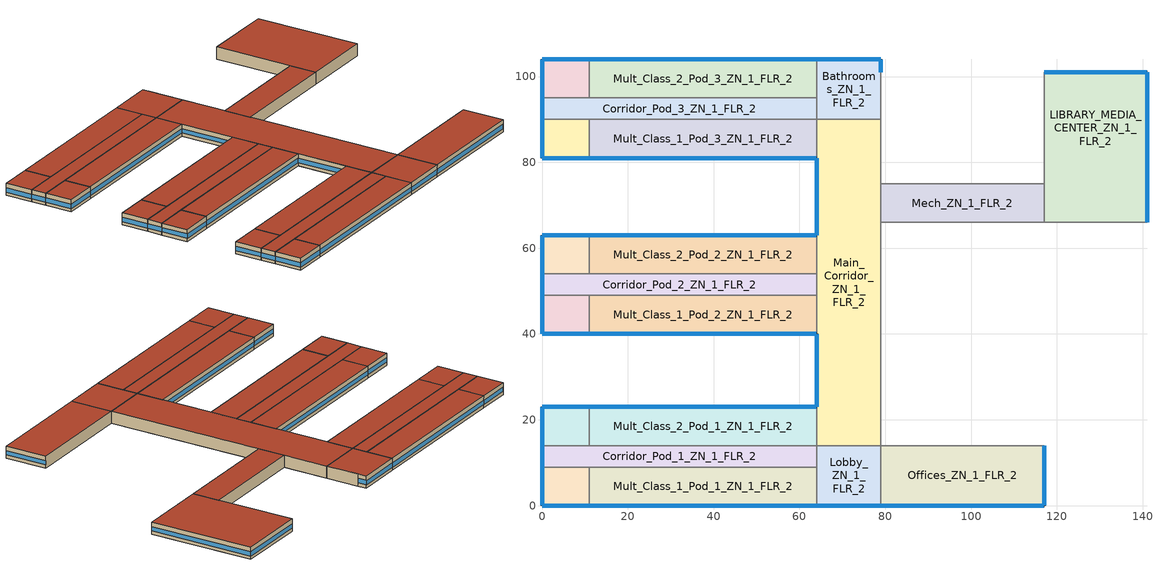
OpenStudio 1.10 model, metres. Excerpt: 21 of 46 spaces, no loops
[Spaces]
Bathrooms_ZN_1_FLR_2
 floor to Bathrooms_ZN_1_FLR_1: 79,104 79,90 64,90 64,104 z4
 wall outside: 79,101 79,104 64,104 z4:8
 wall to Auditorium_ZN_1_FLR_1: 79,90 79,101 z4:8
 wall to Mult_Class_2_Pod_3_ZN_1_FLR_2: 64,104 64,95 z4:8
 wall to Corridor_Pod_3_ZN_1_FLR_2: 64,95 64,90 z4:8
 wall to Main_Corridor_ZN_1_FLR_2: 64,90 79,90 z4:8
 window: 78.95,104 64.05,104 z5.1:6.51; 79,101.05 79,103.95 z5.1:6.55
 roof outside: 79,90 79,104 64,104 64,90 z8
Corner_Class_2_Pod_3_ZN_1_FLR_2
 floor to Corner_Class_2_Pod_3_ZN_1_FLR_1: 11,104 11,95 0,95 0,104 z4
 wall outside: 11,104 0,104 0,95 z4:8
 wall to Corridor_Pod_3_ZN_1_FLR_2: 0,95 11,95 z4:8
 wall to Mult_Class_2_Pod_3_ZN_1_FLR_2: 11,95 11,104 z4:8
 window: 0,103.95 0,95.05 z5.1:6.52; 10.95,104 0.05,104 z5.1:6.51
 roof outside: 11,95 11,104 0,104 0,95 z8
Corridor_Pod_1_ZN_1_FLR_2
 floor to Corridor_Pod_1_ZN_1_FLR_1: 64,14 64,9 0,9 0,14 z4
 wall outside: 0,14 0,9 z4:8
 wall to Corner_Class_1_Pod_1_ZN_1_FLR_2: 0,9 11,9 z4:8
 wall to Mult_Class_1_Pod_1_ZN_1_FLR_2: 11,9 64,9 z4:8
 wall to Corner_Class_2_Pod_1_ZN_1_FLR_2: 11,14 0,14 z4:8
 wall to Lobby_ZN_1_FLR_2: 64,9 64,14 z4:8
 wall to Mult_Class_2_Pod_1_ZN_1_FLR_2: 64,14 11,14 z4:8
 window: 0,13.95 0,9.05 z5.1:6.53
 roof outside: 64,9 64,14 0,14 0,9 z8
Corner_Class_1_Pod_3_ZN_1_FLR_2
 floor to Corner_Class_1_Pod_3_ZN_1_FLR_1: 11,90 11,81 0,81 0,90 z4
 wall outside: 0,90 0,81 11,81 z4:8
 wall to Mult_Class_1_Pod_3_ZN_1_FLR_2: 11,81 11,90 z4:8
 wall to Corridor_Pod_3_ZN_1_FLR_2: 11,90 0,90 z4:8
 window: 0.05,81 10.95,81 z5.1:6.51; 0,89.95 0,81.05 z5.1:6.52
 roof outside: 11,81 11,90 0,90 0,81 z8
Corner_Class_2_Pod_1_ZN_1_FLR_2
 floor to Corner_Class_2_Pod_1_ZN_1_FLR_1: 11,23 11,14 0,14 0,23 z4
 wall outside: 11,23 0,23 0,14 z4:8
 wall to Mult_Class_2_Pod_1_ZN_1_FLR_2: 11,14 11,23 z4:8
 window: 0,22.95 0,14.05 z5.1:6.52; 10.95,23 0.05,23 z5.1:6.51
 roof outside: 11,14 11,23 0,23 0,14 z8
Offices_ZN_1_FLR_2
 floor to Offices_ZN_1_FLR_1: 117,14 117,0 79,0 79,14 z4
 wall outside: 79,0 117,0 117,14 z4:8
 wall to Lobby_ZN_1_FLR_2: 79,14 79,0 z4:8
 wall to Gym_ZN_1_FLR_1: 117,14 79,14 z4:8
 window: 79.05,0 116.95,0 z5.1:6.5; 117,0.05 117,13.95 z5.1:6.51
 roof outside: 117,0 117,14 79,14 79,0 z8
Mult_Class_2_Pod_2_ZN_1_FLR_2
 floor to Mult_Class_2_Pod_2_ZN_1_FLR_1: 64,63 64,54 11,54 11,63 z4
 wall outside: 64,63 11,63 z4:8
 wall to Corridor_Pod_2_ZN_1_FLR_2: 11,54 64,54 z4:8
 wall to Main_Corridor_ZN_1_FLR_2: 64,54 64,63 z4:8
 wall to Corner_Class_2_Pod_2_ZN_1_FLR_2: 11,63 11,54 z4:8
 window: 63.95,63 11.05,63 z5.1:6.5
 roof outside: 64,54 64,63 11,63 11,54 z8
Mech_ZN_1_FLR_2
 floor to Mech_ZN_1_FLR_1: 117,75 117,66 79,66 79,75 z4
 wall to Gym_ZN_1_FLR_1: 79,66 117,66 z4:8
 wall to Main_Corridor_ZN_1_FLR_2: 79,75 79,66 z4:8
 wall to Auditorium_ZN_1_FLR_1: 117,75 79,75 z4:8
 wall to LIBRARY_MEDIA_CENTER_ZN_1_FLR_2: 117,66 117,75 z4:8
 roof outside: 117,66 117,75 79,75 79,66 z8
Corner_Class_1_Pod_1_ZN_1_FLR_2
 floor to Corner_Class_1_Pod_1_ZN_1_FLR_1: 11,9 11,0 0,0 0,9 z4
 wall outside: 0,9 0,0 11,0 z4:8
 wall to Mult_Class_1_Pod_1_ZN_1_FLR_2: 11,0 11,9 z4:8
 window: 0.05,0 10.95,0 z5.1:6.51; 0,8.95 0,0.05 z5.1:6.52
 roof outside: 11,0 11,9 0,9 0,0 z8
LIBRARY_MEDIA_CENTER_ZN_1_FLR_2
 floor to Kitchen_ZN_1_FLR_1: 141,75 141,66 117,66 117,75 z4
 floor to Cafeteria_ZN_1_FLR_1: 141,101 141,75 117,75 117,101 z4
 wall outside: 141,66 141,101 117,101 z4:8
 wall to Auditorium_ZN_1_FLR_1: 117,101 117,75 z4:8
 wall to Aux_Gym_ZN_1_FLR_1: 117,66 141,66 z4:8
 window: 141,66.05 141,100.95 z5.1:6.5; 140.95,101 117.05,101 z5.1:6.51
 roof outside: 141,66 141,101 117,101 117,66 z8
Corridor_Pod_3_ZN_1_FLR_2
 floor to Corridor_Pod_3_ZN_1_FLR_1: 64,95 64,90 0,90 0,95 z4
 wall outside: 0,95 0,90 z4:8
 wall to Mult_Class_2_Pod_3_ZN_1_FLR_2: 64,95 11,95 z4:8
 wall to Mult_Class_1_Pod_3_ZN_1_FLR_2: 11,90 64,90 z4:8
 window: 0,94.95 0,90.05 z5.1:6.53
 roof outside: 64,90 64,95 0,95 0,90 z8
Corner_Class_1_Pod_2_ZN_1_FLR_2
 floor to Corner_Class_1_Pod_2_ZN_1_FLR_1: 11,49 11,40 0,40 0,49 z4
 wall outside: 0,49 0,40 11,40 z4:8
 wall to Corridor_Pod_2_ZN_1_FLR_2: 11,49 0,49 z4:8
 wall to Mult_Class_1_Pod_2_ZN_1_FLR_2: 11,40 11,49 z4:8
 window: 0,48.95 0,40.05 z5.1:6.52; 0.05,40 10.95,40 z5.1:6.51
 roof outside: 11,40 11,49 0,49 0,40 z8
Corridor_Pod_2_ZN_1_FLR_2
 floor to Corridor_Pod_2_ZN_1_FLR_1: 64,54 64,49 0,49 0,54 z4
 wall outside: 0,54 0,49 z4:8
 wall to Mult_Class_1_Pod_2_ZN_1_FLR_2: 11,49 64,49 z4:8
 wall to Main_Corridor_ZN_1_FLR_2: 64,49 64,54 z4:8
 wall to Corner_Class_2_Pod_2_ZN_1_FLR_2: 11,54 0,54 z4:8
 window: 0,53.95 0,49.05 z5.1:6.53
 roof outside: 64,49 64,54 0,54 0,49 z8
Main_Corridor_ZN_1_FLR_2
 floor to Main_Corridor_ZN_1_FLR_1: 79,90 79,14 64,14 64,90 z4
 wall outside: 64,81 64,63 / 64,40 64,23 z4:8
 wall to Gym_ZN_1_FLR_1: 79,14 79,66 z4:8
 wall to Mult_Class_1_Pod_2_ZN_1_FLR_2: 64,49 64,40 z4:8
 wall to Auditorium_ZN_1_FLR_1: 79,75 79,90 z4:8
 wall to Mult_Class_2_Pod_1_ZN_1_FLR_2: 64,23 64,14 z4:8
 wall to Mult_Class_1_Pod_3_ZN_1_FLR_2: 64,90 64,81 z4:8
 wall to Lobby_ZN_1_FLR_2: 64,14 79,14 z4:8
 window: 64,39.95 64,23.05 / 64,80.95 64,63.05 z5.1:6.51
 roof outside: 79,14 79,90 64,90 64,14 z8
Mult_Class_2_Pod_1_ZN_1_FLR_2
 floor to Mult_Class_2_Pod_1_ZN_1_FLR_1: 64,23 64,14 11,14 11,23 z4
 wall outside: 64,23 11,23 z4:8
 window: 63.95,23 11.05,23 z5.1:6.5
 roof outside: 64,14 64,23 11,23 11,14 z8
Mult_Class_1_Pod_1_ZN_1_FLR_2
 floor to Mult_Class_1_Pod_1_ZN_1_FLR_1: 64,9 64,0 11,0 11,9 z4
 wall outside: 11,0 64,0 z4:8
 wall to Lobby_ZN_1_FLR_2: 64,0 64,9 z4:8
 window: 11.05,0 63.95,0 z5.1:6.5
 roof outside: 64,0 64,9 11,9 11,0 z8
Mult_Class_1_Pod_2_ZN_1_FLR_2
 floor to Mult_Class_1_Pod_2_ZN_1_FLR_1: 64,49 64,40 11,40 11,49 z4
 wall outside: 11,40 64,40 z4:8
 window: 11.05,40 63.95,40 z5.1:6.5
 roof outside: 64,40 64,49 11,49 11,40 z8
Mult_Class_1_Pod_3_ZN_1_FLR_2
 floor to Mult_Class_1_Pod_3_ZN_1_FLR_1: 64,90 64,81 11,81 11,90 z4
 wall outside: 11,81 64,81 z4:8
 window: 11.05,81 63.95,81 z5.1:6.5
 roof outside: 64,81 64,90 11,90 11,81 z8
Corner_Class_2_Pod_2_ZN_1_FLR_2
 floor to Corner_Class_2_Pod_2_ZN_1_FLR_1: 11,63 11,54 0,54 0,63 z4
 wall outside: 11,63 0,63 0,54 z4:8
 window: 0,62.95 0,54.05 z5.1:6.52; 10.95,63 0.05,63 z5.1:6.51
 roof outside: 11,54 11,63 0,63 0,54 z8
Mult_Class_2_Pod_3_ZN_1_FLR_2
 floor to Mult_Class_2_Pod_3_ZN_1_FLR_1: 64,104 64,95 11,95 11,104 z4
 wall outside: 64,104 11,104 z4:8
 window: 63.95,104 11.05,104 z5.1:6.5
 roof outside: 64,95 64,104 11,104 11,95 z8
Lobby_ZN_1_FLR_2
 floor to Lobby_ZN_1_FLR_1: 79,14 79,0 64,0 64,14 z4
 wall outside: 64,0 79,0 z4:8
 window: 64.05,0 78.95,0 z5.1:6.51
 roof outside: 79,0 79,14 64,14 64,0 z8
[Site]
El Paso International Ap  Ut_TX_USA: Latitude {deg}=31.77; Longitude {deg}=-106.5; Time Zone {hr}=-7; Elevation {m}=1186; Terrain=City
[Building]
Secondary School: North Axis {deg}=0; Default Construction Set=90.1-2010 - CZ3a-3b - SecSchl
[ClimateZones]
Climate Zone Institution Name 1=ASHRAE; Climate Zone Document Name 1=ANSI/ASHRAE Standard 169; Climate Zone Document Year 1=2006; Climate Zone Institution Name 2=CEC; Climate Zone Document Name 2=California Climate Zone Descriptions; Climate Zone Document Year 2=1995
[Site:GroundTemperature:BuildingSurface]
19.527, 19.502, 19.536, 19.598, 20.002, 21.64, 22.225, 22.375, 21.449, 20.121, 19.802, 19.633
[Site:WaterMainsTemperature]
Calculation Method=Correlation; Annual Average Outdoor Air Temperature {C}=17.9417; Maximum Difference In Monthly Average Outdoor Air Temperatures {deltaC}=21.1
[SizingPeriod:DesignDay] Barometric Pressure {Pa}=87865; Sky Clearness=0; Rain Indicator=0; Snow Indicator=0; Day of Month=21; Daylight Saving Time Indicator=0; Humidity Indicating Type=Wetbulb; Dry-Bulb Temperature Range Modifier Type=DefaultMultipliers
Name | Maximum Dry-Bulb Temperature {C} | Daily Dry-Bulb Temperature Range {deltaC} | Humidity Indicating Conditions at Maximum Dry-Bulb | Wind Speed {m/s} | Wind Direction {deg} | Month | Day Type | Solar Model Indicator | ASHRAE Taub | ASHRAE Taud
El Paso International Ap  Ut Ann Clg .4% Condns DB=>MWB | 38.1 | 13 | 18.1 | 3.9 | 280 | 7 | SummerDesignDay | ASHRAETau | 0.605 | 1.547
El Paso International Ap  Ut Ann Htg 99.6% Condns DB | -5.2 | 0 | -5.2 | 2.2 | 20 | 12 | WinterDesignDay | ASHRAEClearSky
El Paso International Ap  Ut Ann Clg .4% Condns WB=>MDB | 30.1 | 13 | 21.3 | 3.9 | 280 | 7 | SummerDesignDay | ASHRAETau | 0.605 | 1.547
[DefaultConstructionSet]
90.1-2010 - CZ3a-3b - SecSchl: Default Exterior Surface Constructions=Default Surface Constructions 1; Default Interior Surface Constructions=Default Surface Constructions 2; Default Ground Contact Surface Constructions=Default Surface Constructions 3; Default Exterior SubSurface Constructions=Default Sub Surface Constructions 1; Default Interior SubSurface Constructions=Default Sub Surface Constructions 2; Interior Partition Construction=Interior Partition
[DefaultSurfaceConstructions]
Name | Floor Construction | Wall Construction | Roof Ceiling Construction
Default Surface Constructions 1 | ExtSlabCarpet 4in ClimateZone 1-8 | ASHRAE 90.1-2010 ExtWall SteelFrame ClimateZone 3 | ASHRAE 90.1-2010 ExtRoof IEAD ClimateZone 2-8
Default Surface Constructions 2 | Interior Floor | Interior Wall | Interior Ceiling
Default Surface Constructions 3 | ExtSlabCarpet 4in ClimateZone 1-8 | ExtSlabCarpet 4in ClimateZone 1-8 | ExtSlabCarpet 4in ClimateZone 1-8
[Construction]
ExtSlabCarpet 4in ClimateZone 1-8: MAT-CC05 4 HW CONCRETE, CP02 CARPET PAD
ASHRAE 90.1-2010 ExtWall SteelFrame ClimateZone 3: Wood Siding, Steel Frame Wall Insulation R-10.09 IP, 1/2IN Gypsum
ASHRAE 90.1-2010 ExtRoof IEAD ClimateZone 2-8: Roof Membrane, IEAD Roof Insulation R-19.72 IP, Metal Decking
Interior Floor: F16 Acoustic tile, F05 Ceiling air space resistance, M11 100mm lightweight concrete
Interior Wall: G01a 19mm gypsum board, F04 Wall air space resistance, G01a 19mm gypsum board
Interior Ceiling: M11 100mm lightweight concrete, F05 Ceiling air space resistance, F16 Acoustic tile
ASHRAE 90.1-2010 ExtWindow Metal ClimateZone 3: Fixed Window 3.69/0.25/0.16
Exterior Door: F08 Metal surface, I01 25mm insulation board
Interior Window: Clear 3mm
Interior Door; Interior Partition: G05 25mm wood
InteriorFurnishings: Std Wood 6inch
[Material] Thermal Absorptance=0.9
Name | Roughness | Thickness {m} | Conductivity {W/m-K} | Density {kg/m3} | Specific Heat {J/kg-K} | Solar Absorptance | Visible Absorptance
MAT-CC05 4 HW CONCRETE | Rough | 0.1016 | 1.311 | 2240 | 836.8 | 0.85 | 0.85
Wood Siding | MediumSmooth | 0.01 | 0.11 | 544.62 | 1210 | 0.78 | 0.78
Steel Frame Wall Insulation R-10.09 IP | MediumRough | 0.087052 | 0.049 | 265 | 836.8 | 0.7 | 0.7
1/2IN Gypsum | Smooth | 0.0127 | 0.16 | 784.9 | 830 | 0.4 | 0.4
Roof Membrane | VeryRough | 0.0095 | 0.16 | 1121.29 | 1460 | 0.7 | 0.7
IEAD Roof Insulation R-19.72 IP | MediumRough | 0.170137 | 0.049 | 265 | 836.8 | 0.7 | 0.7
Metal Decking | MediumSmooth | 0.0015 | 45.006 | 7680 | 418.4 | 0.6 | 0.6
F16 Acoustic tile | MediumSmooth | 0.0191 | 0.06 | 368 | 590 | 0.3 | 0.3
M11 100mm lightweight concrete | MediumRough | 0.1016 | 0.53 | 1280 | 840 | 0.5 | 0.5
G01a 19mm gypsum board | MediumSmooth | 0.019 | 0.16 | 800 | 1090 | 0.4 | 0.4
F08 Metal surface | Smooth | 0.0008 | 45.28 | 7824 | 500 | 0.7 | 0.7
I01 25mm insulation board | MediumRough | 0.0254 | 0.03 | 43 | 1210 | 0.6 | 0.6
G05 25mm wood | MediumSmooth | 0.0254 | 0.15 | 608 | 1630 | 0.5 | 0.5
Std Wood 6inch | MediumSmooth | 0.15 | 0.12 | 540 | 1210 | 0.7 | 0.7
[Material:NoMass]
CP02 CARPET PAD: Roughness=Smooth; Thermal Resistance {m2-K/W}=0.1; Thermal Absorptance=0.9; Solar Absorptance=0.8; Visible Absorptance=0.8
[Material:AirGap]
Name | Thermal Resistance {m2-K/W}
F05 Ceiling air space resistance | 0.18
F04 Wall air space resistance | 0.15
[DefaultSubSurfaceConstructions]
Name | Fixed Window Construction | Operable Window Construction | Door Construction | Skylight Construction | Tubular Daylight Dome Construction | Tubular Daylight Diffuser Construction
Default Sub Surface Constructions 1 | ASHRAE 90.1-2010 ExtWindow Metal ClimateZone 3 | ASHRAE 90.1-2010 ExtWindow Metal ClimateZone 3 | Exterior Door | ASHRAE 90.1-2010 ExtWindow Metal ClimateZone 3 | Interior Window | Interior Window
Default Sub Surface Constructions 2 | Interior Window | Interior Window | Interior Door
[WindowMaterial:SimpleGlazingSystem]
Fixed Window 3.69/0.25/0.16: U-Factor {W/m2-K}=3.69087; Solar Heat Gain Coefficient=0.25; Visible Transmittance=0.16
[WindowMaterial:Glazing]
Clear 3mm: Optical Data Type=SpectralAverage; Thickness {m}=0.003; Solar Transmittance at Normal Incidence=0.837; Front Side Solar Reflectance at Normal Incidence=0.075; Back Side Solar Reflectance at Normal Incidence=0; Visible Transmittance at Normal Incidence=0.898; Front Side Visible Reflectance at Normal Incidence=0.081; Back Side Visible Reflectance at Normal Incidence=0; Infrared Transmittance at Normal Incidence=0; Front Side Infrared Hemispherical Emissivity=0.84; Back Side Infrared Hemispherical Emissivity=0.84; Conductivity {W/m-K}=0.9; Dirt Correction Factor for Solar and Visible Transmittance=1; Solar Diffusing=No
[Space] Part of Total Floor Area=Yes
Name | Space Type | Thermal Zone
Bathrooms_ZN_1_FLR_2 | 90.1-2010 - SecSchl - Restroom | Bathrooms_ZN_1_FLR_2 ZN
Corner_Class_2_Pod_3_ZN_1_FLR_2 | 90.1-2010 - SecSchl - Classroom | Corner_Class_2_Pod_3_ZN_1_FLR_2 ZN
Corridor_Pod_1_ZN_1_FLR_2 | 90.1-2010 - SecSchl - Corridor | Corridor_Pod_1_ZN_1_FLR_2 ZN
LIBRARY_MEDIA_CENTER_ZN_1_FLR_2 | 90.1-2010 - SecSchl - Classroom | LIBRARY_MEDIA_CENTER_ZN_1_FLR_2 ZN
Mult_Class_1_Pod_3_ZN_1_FLR_2 | 90.1-2010 - SecSchl - Classroom | Mult_Class_1_Pod_3_ZN_1_FLR_2 ZN
Corner_Class_1_Pod_3_ZN_1_FLR_2 | 90.1-2010 - SecSchl - Classroom | Corner_Class_1_Pod_3_ZN_1_FLR_2 ZN
Corner_Class_2_Pod_1_ZN_1_FLR_2 | 90.1-2010 - SecSchl - Classroom | Corner_Class_2_Pod_1_ZN_1_FLR_2 ZN
Offices_ZN_1_FLR_2 | 90.1-2010 - SecSchl - Office | Offices_ZN_1_FLR_2 ZN
Mult_Class_2_Pod_3_ZN_1_FLR_2 | 90.1-2010 - SecSchl - Classroom | Mult_Class_2_Pod_3_ZN_1_FLR_2 ZN
Corridor_Pod_2_ZN_1_FLR_2 | 90.1-2010 - SecSchl - Corridor | Corridor_Pod_2_ZN_1_FLR_2 ZN
Mult_Class_2_Pod_2_ZN_1_FLR_2 | 90.1-2010 - SecSchl - Classroom | Mult_Class_2_Pod_2_ZN_1_FLR_2 ZN
Mech_ZN_1_FLR_2 | 90.1-2010 - SecSchl - Mechanical | Mech_ZN_1_FLR_2 ZN
Corner_Class_1_Pod_1_ZN_1_FLR_2 | 90.1-2010 - SecSchl - Classroom | Corner_Class_1_Pod_1_ZN_1_FLR_2 ZN
Corridor_Pod_3_ZN_1_FLR_2 | 90.1-2010 - SecSchl - Corridor | Corridor_Pod_3_ZN_1_FLR_2 ZN
Mult_Class_2_Pod_1_ZN_1_FLR_2 | 90.1-2010 - SecSchl - Classroom | Mult_Class_2_Pod_1_ZN_1_FLR_2 ZN
Corner_Class_1_Pod_2_ZN_1_FLR_2 | 90.1-2010 - SecSchl - Classroom | Corner_Class_1_Pod_2_ZN_1_FLR_2 ZN
Corner_Class_2_Pod_2_ZN_1_FLR_2 | 90.1-2010 - SecSchl - Classroom | Corner_Class_2_Pod_2_ZN_1_FLR_2 ZN
Mult_Class_1_Pod_1_ZN_1_FLR_2 | 90.1-2010 - SecSchl - Classroom | Mult_Class_1_Pod_1_ZN_1_FLR_2 ZN
Main_Corridor_ZN_1_FLR_2 | 90.1-2010 - SecSchl - Corridor | Main_Corridor_ZN_1_FLR_2 ZN
Lobby_ZN_1_FLR_2 | 90.1-2010 - SecSchl - Lobby | Lobby_ZN_1_FLR_2 ZN
Mult_Class_1_Pod_2_ZN_1_FLR_2 | 90.1-2010 - SecSchl - Classroom | Mult_Class_1_Pod_2_ZN_1_FLR_2 ZN
[InternalMass:Definition] Construction=InteriorFurnishings; Design Level Calculation Method=SurfaceArea
Name | Surface Area {m2}
Mult_Class_1_Pod_3_ZN_1_FLR_2_InternalMass_1 Definition; Mult_Class_2_Pod_3_ZN_1_FLR_2_InternalMass_1 Definition; Mult_Class_2_Pod_1_ZN_1_FLR_2_InternalMass_1 Definition; Mult_Class_1_Pod_2_ZN_1_FLR_2_InternalMass_1 Definition; Mult_Class_2_Pod_2_ZN_1_FLR_2_InternalMass_1 Definition; Mult_Class_1_Pod_1_ZN_1_FLR_2_InternalMass_1 Definition | 954
Corner_Class_2_Pod_1_ZN_1_FLR_2_InternalMass_1 Definition; Corner_Class_2_Pod_2_ZN_1_FLR_2_InternalMass_1 Definition; Corner_Class_1_Pod_2_ZN_1_FLR_2_InternalMass_1 Definition; Corner_Class_1_Pod_1_ZN_1_FLR_2_InternalMass_1 Definition; Corner_Class_2_Pod_3_ZN_1_FLR_2_InternalMass_1 Definition; Corner_Class_1_Pod_3_ZN_1_FLR_2_InternalMass_1 Definition | 198
Corridor_Pod_1_ZN_1_FLR_2_InternalMass_1 Definition; Corridor_Pod_3_ZN_1_FLR_2_InternalMass_1 Definition; Corridor_Pod_2_ZN_1_FLR_2_InternalMass_1 Definition | 640
Bathrooms_ZN_1_FLR_2_InternalMass_1 Definition; Lobby_ZN_1_FLR_2_InternalMass_1 Definition | 420
Main_Corridor_ZN_1_FLR_2_InternalMass_1 Definition | 2280
Mech_ZN_1_FLR_2_InternalMass_1 Definition | 684
Offices_ZN_1_FLR_2_InternalMass_1 Definition | 1064
LIBRARY_MEDIA_CENTER_ZN_1_FLR_2_InternalMass_1 Definition | 1680
[InternalMass]
Name | Internal Mass Definition | Space or SpaceType
Mult_Class_1_Pod_3_ZN_1_FLR_2_InternalMass_1 | Mult_Class_1_Pod_3_ZN_1_FLR_2_InternalMass_1 Definition | Mult_Class_1_Pod_3_ZN_1_FLR_2
Corner_Class_2_Pod_1_ZN_1_FLR_2_InternalMass_1 | Corner_Class_2_Pod_1_ZN_1_FLR_2_InternalMass_1 Definition | Corner_Class_2_Pod_1_ZN_1_FLR_2
Corridor_Pod_1_ZN_1_FLR_2_InternalMass_1 | Corridor_Pod_1_ZN_1_FLR_2_InternalMass_1 Definition | Corridor_Pod_1_ZN_1_FLR_2
Bathrooms_ZN_1_FLR_2_InternalMass_1 | Bathrooms_ZN_1_FLR_2_InternalMass_1 Definition | Bathrooms_ZN_1_FLR_2
Corridor_Pod_3_ZN_1_FLR_2_InternalMass_1 | Corridor_Pod_3_ZN_1_FLR_2_InternalMass_1 Definition | Corridor_Pod_3_ZN_1_FLR_2
Corner_Class_2_Pod_2_ZN_1_FLR_2_InternalMass_1 | Corner_Class_2_Pod_2_ZN_1_FLR_2_InternalMass_1 Definition | Corner_Class_2_Pod_2_ZN_1_FLR_2
Main_Corridor_ZN_1_FLR_2_InternalMass_1 | Main_Corridor_ZN_1_FLR_2_InternalMass_1 Definition | Main_Corridor_ZN_1_FLR_2
Corner_Class_1_Pod_2_ZN_1_FLR_2_InternalMass_1 | Corner_Class_1_Pod_2_ZN_1_FLR_2_InternalMass_1 Definition | Corner_Class_1_Pod_2_ZN_1_FLR_2
Mult_Class_2_Pod_3_ZN_1_FLR_2_InternalMass_1 | Mult_Class_2_Pod_3_ZN_1_FLR_2_InternalMass_1 Definition | Mult_Class_2_Pod_3_ZN_1_FLR_2
Lobby_ZN_1_FLR_2_InternalMass_1 | Lobby_ZN_1_FLR_2_InternalMass_1 Definition | Lobby_ZN_1_FLR_2
Mult_Class_2_Pod_1_ZN_1_FLR_2_InternalMass_1 | Mult_Class_2_Pod_1_ZN_1_FLR_2_InternalMass_1 Definition | Mult_Class_2_Pod_1_ZN_1_FLR_2
Corridor_Pod_2_ZN_1_FLR_2_InternalMass_1 | Corridor_Pod_2_ZN_1_FLR_2_InternalMass_1 Definition | Corridor_Pod_2_ZN_1_FLR_2
Mult_Class_1_Pod_2_ZN_1_FLR_2_InternalMass_1 | Mult_Class_1_Pod_2_ZN_1_FLR_2_InternalMass_1 Definition | Mult_Class_1_Pod_2_ZN_1_FLR_2
Corner_Class_1_Pod_1_ZN_1_FLR_2_InternalMass_1 | Corner_Class_1_Pod_1_ZN_1_FLR_2_InternalMass_1 Definition | Corner_Class_1_Pod_1_ZN_1_FLR_2
Corner_Class_2_Pod_3_ZN_1_FLR_2_InternalMass_1 | Corner_Class_2_Pod_3_ZN_1_FLR_2_InternalMass_1 Definition | Corner_Class_2_Pod_3_ZN_1_FLR_2
Corner_Class_1_Pod_3_ZN_1_FLR_2_InternalMass_1 | Corner_Class_1_Pod_3_ZN_1_FLR_2_InternalMass_1 Definition | Corner_Class_1_Pod_3_ZN_1_FLR_2
Mech_ZN_1_FLR_2_InternalMass_1 | Mech_ZN_1_FLR_2_InternalMass_1 Definition | Mech_ZN_1_FLR_2
Mult_Class_2_Pod_2_ZN_1_FLR_2_InternalMass_1 | Mult_Class_2_Pod_2_ZN_1_FLR_2_InternalMass_1 Definition | Mult_Class_2_Pod_2_ZN_1_FLR_2
Mult_Class_1_Pod_1_ZN_1_FLR_2_InternalMass_1 | Mult_Class_1_Pod_1_ZN_1_FLR_2_InternalMass_1 Definition | Mult_Class_1_Pod_1_ZN_1_FLR_2
Offices_ZN_1_FLR_2_InternalMass_1 | Offices_ZN_1_FLR_2_InternalMass_1 Definition | Offices_ZN_1_FLR_2
LIBRARY_MEDIA_CENTER_ZN_1_FLR_2_InternalMass_1 | LIBRARY_MEDIA_CENTER_ZN_1_FLR_2_InternalMass_1 Definition | LIBRARY_MEDIA_CENTER_ZN_1_FLR_2
[Daylighting:Control] Position Z-Coordinate {m}=0.762; Lighting Control Type=Stepped; Minimum Input Power Fraction for Continuous Dimming Control=0.3; Minimum Light Output Fraction for Continuous Dimming Control=0.2; Number of Stepped Control Steps=3; Probability Lighting will be Reset When Needed in Manual Stepped Control=1; Maximum Allowable Discomfort Glare Index=22
Name | Space | Position X-Coordinate {m} | Position Y-Coordinate {m} | Theta Rotation Around Y-Axis {deg} | Illuminance Setpoint {lux}
Daylighting:Control #1 | Corner_Class_2_Pod_1_ZN_1_FLR_2 | 1.6764 | 4.5 | -4.71239 | 500
Daylighting:Control #2 | Corner_Class_2_Pod_1_ZN_1_FLR_2 | 5.5 | 7.3236 | -4.71239 | 500
Daylighting:Control #3 | Mult_Class_1_Pod_3_ZN_1_FLR_2 | 13.2588 | 1.6764 | -3.14159 | 500
Daylighting:Control #4 | Mult_Class_1_Pod_3_ZN_1_FLR_2 | 39.7764 | 1.6764 | -3.14159 | 500
Daylighting:Control #5 | Mult_Class_2_Pod_3_ZN_1_FLR_2 | 13.2588 | 7.3236 | -0 | 500
Daylighting:Control #6 | Mult_Class_2_Pod_3_ZN_1_FLR_2 | 39.7764 | 7.3236 | -0 | 500
Daylighting:Control #7 | Mult_Class_2_Pod_1_ZN_1_FLR_2 | 13.2588 | 7.3236 | -0 | 500
Daylighting:Control #8 | Mult_Class_2_Pod_1_ZN_1_FLR_2 | 39.7764 | 7.3236 | -0 | 500
Daylighting:Control #15 | Corner_Class_2_Pod_2_ZN_1_FLR_2 | 1.6764 | 4.5 | -4.71239 | 500
Daylighting:Control #16 | Corner_Class_2_Pod_2_ZN_1_FLR_2 | 5.5 | 7.3236 | -4.71239 | 500
Daylighting:Control #19 | Mult_Class_1_Pod_2_ZN_1_FLR_2 | 13.2588 | 1.6764 | -3.14159 | 500
Daylighting:Control #20 | Mult_Class_1_Pod_2_ZN_1_FLR_2 | 39.7764 | 1.6764 | -3.14159 | 500
Daylighting:Control #31 | LIBRARY_MEDIA_CENTER_ZN_1_FLR_2 | 22.3236 | 17.5 | -0 | 375
Daylighting:Control #32 | LIBRARY_MEDIA_CENTER_ZN_1_FLR_2 | 12 | 33.3236 | -0 | 375
Daylighting:Control #33 | Lobby_ZN_1_FLR_2 | 3.7338 | 1.6764 | -3.14159 | 375
Daylighting:Control #34 | Lobby_ZN_1_FLR_2 | 11.2014 | 1.6764 | -3.14159 | 375
Daylighting:Control #35 | Corner_Class_1_Pod_2_ZN_1_FLR_2 | 1.6764 | 4.5 | -3.14159 | 500
Daylighting:Control #36 | Corner_Class_1_Pod_2_ZN_1_FLR_2 | 5.5 | 1.6764 | -3.14159 | 500
Daylighting:Control #37 | Corner_Class_1_Pod_3_ZN_1_FLR_2 | 1.6764 | 4.5 | -3.14159 | 500
Daylighting:Control #38 | Corner_Class_1_Pod_3_ZN_1_FLR_2 | 5.5 | 1.6764 | -3.14159 | 500
Daylighting:Control #43 | Corner_Class_2_Pod_3_ZN_1_FLR_2 | 1.6764 | 4.5 | -4.71239 | 500
Daylighting:Control #44 | Corner_Class_2_Pod_3_ZN_1_FLR_2 | 5.5 | 7.3236 | -4.71239 | 500
Daylighting:Control #45 | Mult_Class_2_Pod_2_ZN_1_FLR_2 | 13.2588 | 7.3236 | -0 | 500
Daylighting:Control #46 | Mult_Class_2_Pod_2_ZN_1_FLR_2 | 39.7764 | 7.3236 | -0 | 500
Daylighting:Control #53 | Mult_Class_1_Pod_1_ZN_1_FLR_2 | 13.2588 | 1.6764 | -3.14159 | 500
Daylighting:Control #54 | Mult_Class_1_Pod_1_ZN_1_FLR_2 | 39.7764 | 1.6764 | -3.14159 | 500
Daylighting:Control #59 | Corner_Class_1_Pod_1_ZN_1_FLR_2 | 1.6764 | 4.5 | -3.14159 | 500
Daylighting:Control #60 | Corner_Class_1_Pod_1_ZN_1_FLR_2 | 5.5 | 1.6764 | -3.14159 | 500
Daylighting:Control #65 | Offices_ZN_1_FLR_2 | 18.9982 | 1.6764 | -3.14159 | 500
Daylighting:Control #66 | Offices_ZN_1_FLR_2 | 36.3322 | 7.0104 | -3.14159 | 500
[SpaceType] Standards Building Type=SecondarySchool
Name | Default Schedule Set | Design Specification Outdoor Air Object | Standards Space Type
90.1-2010 - SecSchl - Corridor | 90.1-2010 - SecSchl - Corridor Schedule Set | 90.1-2010 - SecSchl - Corridor Ventilation | Corridor
90.1-2010 - SecSchl - Restroom | 90.1-2010 - SecSchl - Restroom Schedule Set | 90.1-2010 - SecSchl - Restroom Ventilation | Restroom
90.1-2010 - SecSchl - Classroom | 90.1-2010 - SecSchl - Classroom Schedule Set | 90.1-2010 - SecSchl - Classroom Ventilation | Classroom
90.1-2010 - SecSchl - Lobby | 90.1-2010 - SecSchl - Lobby Schedule Set | 90.1-2010 - SecSchl - Lobby Ventilation | Lobby
90.1-2010 - SecSchl - Office | 90.1-2010 - SecSchl - Office Schedule Set | 90.1-2010 - SecSchl - Office Ventilation | Office
90.1-2010 - SecSchl - Mechanical | 90.1-2010 - SecSchl - Mechanical Schedule Set | 90.1-2010 - SecSchl - Mechanical Ventilation | Mechanical
[DefaultScheduleSet] Lighting Schedule=SecondarySchool Bldg Light; Electric Equipment Schedule=SecondarySchool Bldg Equip; Infiltration Schedule=SecondarySchool Infil
Name | Number of People Schedule | People Activity Level Schedule
90.1-2010 - SecSchl - Corridor Schedule Set; 90.1-2010 - SecSchl - Restroom Schedule Set; 90.1-2010 - SecSchl - Classroom Schedule Set; 90.1-2010 - SecSchl - Mechanical Schedule Set | SecondarySchool Bldg Occ | SecondarySchool Activity
90.1-2010 - SecSchl - Lobby Schedule Set
90.1-2010 - SecSchl - Office Schedule Set | SecondarySchool Office Occ | SecondarySchool Activity
[Lights:Definition] Design Level Calculation Method=Watts/Area
Name | Watts per Space Floor Area {W/m2}
90.1-2010 - SecSchl - Corridor Lights Definition | 7.10418
90.1-2010 - SecSchl - Restroom Lights Definition | 10.5486
90.1-2010 - SecSchl - Classroom Lights Definition | 13.3472
90.1-2010 - SecSchl - Lobby Lights Definition | 9.68752
90.1-2010 - SecSchl - Office Lights Definition | 11.9479
90.1-2010 - SecSchl - Mechanical Lights Definition | 10.2257
[Lights]
Name | Lights Definition | Space or SpaceType | Schedule
90.1-2010 - SecSchl - Corridor Lights | 90.1-2010 - SecSchl - Corridor Lights Definition | 90.1-2010 - SecSchl - Corridor
90.1-2010 - SecSchl - Restroom Lights | 90.1-2010 - SecSchl - Restroom Lights Definition | 90.1-2010 - SecSchl - Restroom
90.1-2010 - SecSchl - Classroom Lights | 90.1-2010 - SecSchl - Classroom Lights Definition | 90.1-2010 - SecSchl - Classroom | SecondarySchool Bldg Light OccSensor Reduction
90.1-2010 - SecSchl - Lobby Lights | 90.1-2010 - SecSchl - Lobby Lights Definition | 90.1-2010 - SecSchl - Lobby
90.1-2010 - SecSchl - Office Lights | 90.1-2010 - SecSchl - Office Lights Definition | 90.1-2010 - SecSchl - Office
90.1-2010 - SecSchl - Mechanical Lights | 90.1-2010 - SecSchl - Mechanical Lights Definition | 90.1-2010 - SecSchl - Mechanical
[DesignSpecification:OutdoorAir] Outdoor Air Method=Sum
Name | Outdoor Air Flow per Floor Area {m3/s-m2} | Outdoor Air Flow per Person {m3/s-person}
90.1-2010 - SecSchl - Corridor Ventilation; 90.1-2010 - SecSchl - Restroom Ventilation; 90.1-2010 - SecSchl - Lobby Ventilation | 0.0003048
90.1-2010 - SecSchl - Classroom Ventilation | 0.0006096 | 0.00471947
90.1-2010 - SecSchl - Office Ventilation | 0.0003048 | 0.00235974
90.1-2010 - SecSchl - Mechanical Ventilation | 0.0006096
[People:Definition] Number of People Calculation Method=People/Area; Fraction Radiant=0.3
Name | People per Space Floor Area {person/m2}
90.1-2010 - SecSchl - Corridor People Definition | 0.100212
90.1-2010 - SecSchl - Restroom People Definition | 0.0999967
90.1-2010 - SecSchl - Classroom People Definition | 0.249938
90.1-2010 - SecSchl - Office People Definition | 0.0500522
90.1-2010 - SecSchl - Mechanical People Definition | 0.0100104
[People]
Name | People Definition | Space or SpaceType
90.1-2010 - SecSchl - Corridor People | 90.1-2010 - SecSchl - Corridor People Definition | 90.1-2010 - SecSchl - Corridor
90.1-2010 - SecSchl - Restroom People | 90.1-2010 - SecSchl - Restroom People Definition | 90.1-2010 - SecSchl - Restroom
90.1-2010 - SecSchl - Classroom People | 90.1-2010 - SecSchl - Classroom People Definition | 90.1-2010 - SecSchl - Classroom
90.1-2010 - SecSchl - Office People | 90.1-2010 - SecSchl - Office People Definition | 90.1-2010 - SecSchl - Office
90.1-2010 - SecSchl - Mechanical People | 90.1-2010 - SecSchl - Mechanical People Definition | 90.1-2010 - SecSchl - Mechanical
[SpaceInfiltration:DesignFlowRate] Design Flow Rate Calculation Method=Flow/ExteriorArea; Flow per Exterior Surface Area {m3/s-m2}=0.000226568
Name | Space or SpaceType
90.1-2010 - SecSchl - Corridor Infiltration | 90.1-2010 - SecSchl - Corridor
90.1-2010 - SecSchl - Restroom Infiltration | 90.1-2010 - SecSchl - Restroom
90.1-2010 - SecSchl - Classroom Infiltration | 90.1-2010 - SecSchl - Classroom
90.1-2010 - SecSchl - Lobby Infiltration | 90.1-2010 - SecSchl - Lobby
90.1-2010 - SecSchl - Office Infiltration | 90.1-2010 - SecSchl - Office
90.1-2010 - SecSchl - Mechanical Infiltration | 90.1-2010 - SecSchl - Mechanical
[ElectricEquipment:Definition] Design Level Calculation Method=Watts/Area
Name | Watts per Space Floor Area {W/m2}
90.1-2010 - SecSchl - Corridor Electric Equipment Definition; 90.1-2010 - SecSchl - Restroom Electric Equipment Definition; 90.1-2010 - SecSchl - Lobby Electric Equipment Definition; 90.1-2010 - SecSchl - Mechanical Electric Equipment Definition | 2.90626
90.1-2010 - SecSchl - Classroom Electric Equipment Definition | 7.31946
90.1-2010 - SecSchl - Office Electric Equipment Definition | 7.85765
[ElectricEquipment] Schedule=SecondarySchool Bldg Equip with Plug Load Controls
Name | Electric Equipment Definition | Space or SpaceType
90.1-2010 - SecSchl - Corridor Electric Equipment | 90.1-2010 - SecSchl - Corridor Electric Equipment Definition | 90.1-2010 - SecSchl - Corridor
90.1-2010 - SecSchl - Restroom Electric Equipment | 90.1-2010 - SecSchl - Restroom Electric Equipment Definition | 90.1-2010 - SecSchl - Restroom
90.1-2010 - SecSchl - Classroom Electric Equipment | 90.1-2010 - SecSchl - Classroom Electric Equipment Definition | 90.1-2010 - SecSchl - Classroom
90.1-2010 - SecSchl - Lobby Electric Equipment | 90.1-2010 - SecSchl - Lobby Electric Equipment Definition | 90.1-2010 - SecSchl - Lobby
90.1-2010 - SecSchl - Office Electric Equipment | 90.1-2010 - SecSchl - Office Electric Equipment Definition | 90.1-2010 - SecSchl - Office
90.1-2010 - SecSchl - Mechanical Electric Equipment | 90.1-2010 - SecSchl - Mechanical Electric Equipment Definition | 90.1-2010 - SecSchl - Mechanical
[ThermostatSetpoint:DualSetpoint]
Name | Heating Setpoint Temperature Schedule | Cooling Setpoint Temperature Schedule
Corridor_Pod_3_ZN_1_FLR_2 ZN Thermostat; Main_Corridor_ZN_1_FLR_2 ZN Thermostat; Corridor_Pod_1_ZN_1_FLR_2 ZN Thermostat; Corridor_Pod_2_ZN_1_FLR_2 ZN Thermostat; Bathrooms_ZN_1_FLR_2 ZN Thermostat; Mech_ZN_1_FLR_2 ZN Thermostat | SecondarySchool HtgSetp BathCorrMechKitchen | SecondarySchool ClgSetp BathCorrMechKitchen
Mult_Class_2_Pod_2_ZN_1_FLR_2 ZN Thermostat; Mult_Class_2_Pod_1_ZN_1_FLR_2 ZN Thermostat; Corner_Class_2_Pod_1_ZN_1_FLR_2 ZN Thermostat; Corner_Class_1_Pod_2_ZN_1_FLR_2 ZN Thermostat; Mult_Class_1_Pod_1_ZN_1_FLR_2 ZN Thermostat; Corner_Class_2_Pod_2_ZN_1_FLR_2 ZN Thermostat; Mult_Class_2_Pod_3_ZN_1_FLR_2 ZN Thermostat; LIBRARY_MEDIA_CENTER_ZN_1_FLR_2 ZN Thermostat; Mult_Class_1_Pod_2_ZN_1_FLR_2 ZN Thermostat; Corner_Class_1_Pod_1_ZN_1_FLR_2 ZN Thermostat; Corner_Class_1_Pod_3_ZN_1_FLR_2 ZN Thermostat; Mult_Class_1_Pod_3_ZN_1_FLR_2 ZN Thermostat; Corner_Class_2_Pod_3_ZN_1_FLR_2 ZN Thermostat; Lobby_ZN_1_FLR_2 ZN Thermostat; Offices_ZN_1_FLR_2 ZN Thermostat | SecondarySchool HtgSetp | SecondarySchool ClgSetp
[ThermalZone] Use Ideal Air Loads=No
Name | Thermostat
Mult_Class_2_Pod_2_ZN_1_FLR_2 ZN | Mult_Class_2_Pod_2_ZN_1_FLR_2 ZN Thermostat
Lobby_ZN_1_FLR_2 ZN | Lobby_ZN_1_FLR_2 ZN Thermostat
Corridor_Pod_3_ZN_1_FLR_2 ZN | Corridor_Pod_3_ZN_1_FLR_2 ZN Thermostat
Main_Corridor_ZN_1_FLR_2 ZN | Main_Corridor_ZN_1_FLR_2 ZN Thermostat
Mult_Class_2_Pod_1_ZN_1_FLR_2 ZN | Mult_Class_2_Pod_1_ZN_1_FLR_2 ZN Thermostat
Mech_ZN_1_FLR_2 ZN | Mech_ZN_1_FLR_2 ZN Thermostat
Corner_Class_2_Pod_1_ZN_1_FLR_2 ZN | Corner_Class_2_Pod_1_ZN_1_FLR_2 ZN Thermostat
Offices_ZN_1_FLR_2 ZN | Offices_ZN_1_FLR_2 ZN Thermostat
Corner_Class_1_Pod_2_ZN_1_FLR_2 ZN | Corner_Class_1_Pod_2_ZN_1_FLR_2 ZN Thermostat
Mult_Class_1_Pod_1_ZN_1_FLR_2 ZN | Mult_Class_1_Pod_1_ZN_1_FLR_2 ZN Thermostat
Corner_Class_2_Pod_2_ZN_1_FLR_2 ZN | Corner_Class_2_Pod_2_ZN_1_FLR_2 ZN Thermostat
Mult_Class_2_Pod_3_ZN_1_FLR_2 ZN | Mult_Class_2_Pod_3_ZN_1_FLR_2 ZN Thermostat
Bathrooms_ZN_1_FLR_2 ZN | Bathrooms_ZN_1_FLR_2 ZN Thermostat
LIBRARY_MEDIA_CENTER_ZN_1_FLR_2 ZN | LIBRARY_MEDIA_CENTER_ZN_1_FLR_2 ZN Thermostat
Corridor_Pod_1_ZN_1_FLR_2 ZN | Corridor_Pod_1_ZN_1_FLR_2 ZN Thermostat
Mult_Class_1_Pod_2_ZN_1_FLR_2 ZN | Mult_Class_1_Pod_2_ZN_1_FLR_2 ZN Thermostat
Corridor_Pod_2_ZN_1_FLR_2 ZN | Corridor_Pod_2_ZN_1_FLR_2 ZN Thermostat
Corner_Class_1_Pod_1_ZN_1_FLR_2 ZN | Corner_Class_1_Pod_1_ZN_1_FLR_2 ZN Thermostat
Corner_Class_1_Pod_3_ZN_1_FLR_2 ZN | Corner_Class_1_Pod_3_ZN_1_FLR_2 ZN Thermostat
Mult_Class_1_Pod_3_ZN_1_FLR_2 ZN | Mult_Class_1_Pod_3_ZN_1_FLR_2 ZN Thermostat
Corner_Class_2_Pod_3_ZN_1_FLR_2 ZN | Corner_Class_2_Pod_3_ZN_1_FLR_2 ZN Thermostat
[Schedule:Ruleset]
Name | Default Day Schedule | Summer Design Day Schedule | Winter Design Day Schedule
SecondarySchool Bldg Light | SecondarySchool Bldg Light Default Schedule | SecondarySchool Bldg Light Summer Design Day | SecondarySchool Bldg Light Winter Design Day
SecondarySchool Bldg Occ | SecondarySchool Bldg Occ Default Schedule | SecondarySchool Bldg Occ Summer Design Day | SecondarySchool Bldg Occ Winter Design Day
SecondarySchool Activity | SecondarySchool Activity Default Schedule | SecondarySchool Activity Summer Design Day | SecondarySchool Activity Winter Design Day
SecondarySchool Infil | SecondarySchool Infil Default Schedule | SecondarySchool Infil Summer Design Day | SecondarySchool Infil Winter Design Day
SecondarySchool Bldg Equip | SecondarySchool Bldg Equip Default Schedule | SecondarySchool Bldg Equip Summer Design Day | SecondarySchool Bldg Equip Winter Design Day
SecondarySchool HtgSetp BathCorrMechKitchen | SecondarySchool HtgSetp BathCorrMechKitchen Default Schedule | SecondarySchool HtgSetp BathCorrMechKitchen Summer Design Day | SecondarySchool HtgSetp BathCorrMechKitchen Winter Design Day
SecondarySchool ClgSetp BathCorrMechKitchen | SecondarySchool ClgSetp BathCorrMechKitchen Default Schedule | SecondarySchool ClgSetp BathCorrMechKitchen Summer Design Day | SecondarySchool ClgSetp BathCorrMechKitchen Winter Design Day
SecondarySchool HtgSetp | SecondarySchool HtgSetp Default Schedule | SecondarySchool HtgSetp Summer Design Day | SecondarySchool HtgSetp Winter Design Day
SecondarySchool ClgSetp | SecondarySchool ClgSetp Default Schedule | SecondarySchool ClgSetp Summer Design Day | SecondarySchool ClgSetp Winter Design Day
SecondarySchool Office Occ | SecondarySchool Office Occ Default Schedule | SecondarySchool Office Occ Summer Design Day | SecondarySchool Office Occ Winter Design Day
SecondarySchool Bldg Light OccSensor Reduction | SecondarySchool Bldg Light Default Schedule 1 | SecondarySchool Bldg Light Summer Design Day 1 | SecondarySchool Bldg Light Winter Design Day 1
SecondarySchool Bldg Equip with Plug Load Controls | SecondarySchool Bldg Equip Default Schedule 1 | SecondarySchool Bldg Equip Summer Design Day 1 | SecondarySchool Bldg Equip Winter Design Day 1
[Schedule:Day]
SecondarySchool Bldg Light Default Schedule; SecondarySchool Bldg Light Summer Design Day; SecondarySchool Bldg Light Rule 2 Day Schedule; SecondarySchool Bldg Light Summer Design Day 1: 7, 0, 0.1773, 21, 0, 0.9, 24, 0, 0.1773
SecondarySchool Bldg Light Winter Design Day; SecondarySchool Bldg Light Rule 1 Day Schedule; SecondarySchool Bldg Light Rule 3 Day Schedule; SecondarySchool Bldg Light Rule 5 Day Schedule; SecondarySchool Bldg Light Winter Design Day 1: 24, 0, 0.1773
SecondarySchool Bldg Light Rule 4 Day Schedule: 8, 0, 0.1773, 20, 0, 0.5, 24, 0, 0.1773
SecondarySchool Bldg Occ Default Schedule; SecondarySchool Bldg Occ Summer Design Day; SecondarySchool Bldg Occ Rule 2 Day Schedule: 8, 0, 0, 16, 0, 0.7, 21, 0, 0.15, 24, 0, 0
SecondarySchool Bldg Occ Winter Design Day; SecondarySchool Bldg Occ Rule 1 Day Schedule; SecondarySchool Bldg Occ Rule 3 Day Schedule; SecondarySchool Bldg Occ Rule 5 Day Schedule; SecondarySchool Office Occ Winter Design Day; SecondarySchool Office Occ Rule 1 Day Schedule; SecondarySchool Office Occ Rule 3 Day Schedule; SecondarySchool Office Occ Rule 5 Day Schedule: 24, 0, 0
SecondarySchool Bldg Occ Rule 4 Day Schedule: 8, 0, 0, 21, 0, 0.15, 24, 0, 0
SecondarySchool Activity Default Schedule; SecondarySchool Activity Summer Design Day; SecondarySchool Activity Winter Design Day: 24, 0, 120
SecondarySchool Infil Default Schedule; SecondarySchool Infil Summer Design Day; SecondarySchool Infil Winter Design Day: 7, 0, 1, 21, 0, 0.5, 24, 0, 1
SecondarySchool Bldg Equip Default Schedule; SecondarySchool Bldg Equip Summer Design Day; SecondarySchool Bldg Equip Rule 2 Day Schedule; SecondarySchool Bldg Equip Summer Design Day 1: 8, 0, 0.35, 17, 0, 0.95, 24, 0, 0.35
SecondarySchool Bldg Equip Winter Design Day; SecondarySchool Bldg Equip Rule 1 Day Schedule; SecondarySchool Bldg Equip Rule 5 Day Schedule; SecondarySchool Bldg Equip Winter Design Day 1: 24, 0, 0.35
SecondarySchool Bldg Equip Rule 3 Day Schedule; SecondarySchool Bldg Equip Rule 1 Day Schedule 1; SecondarySchool Bldg Equip Rule 3 Day Schedule 1; SecondarySchool Bldg Equip Rule 5 Day Schedule 1: 24, 0, 0.25
SecondarySchool Bldg Equip Rule 4 Day Schedule: 8, 0, 0.25, 17, 0, 0.5, 24, 0, 0.25
SecondarySchool HtgSetp BathCorrMechKitchen Default Schedule; SecondarySchool HtgSetp BathCorrMechKitchen Summer Design Day; SecondarySchool HtgSetp Summer Design Day: 24, 0, 16
SecondarySchool HtgSetp BathCorrMechKitchen Winter Design Day; SecondarySchool HtgSetp Default Schedule; SecondarySchool HtgSetp Rule 1 Day Schedule: 6, 0, 16, 21, 0, 21, 24, 0, 16
SecondarySchool ClgSetp BathCorrMechKitchen Default Schedule; SecondarySchool ClgSetp BathCorrMechKitchen Winter Design Day; SecondarySchool ClgSetp Winter Design Day: 24, 0, 27
SecondarySchool ClgSetp BathCorrMechKitchen Summer Design Day; SecondarySchool ClgSetp Default Schedule; SecondarySchool ClgSetp Rule 1 Day Schedule: 6, 0, 27, 21, 0, 24, 24, 0, 27
SecondarySchool HtgSetp Winter Design Day: 24, 0, 21
SecondarySchool HtgSetp Rule 2 Day Schedule: 7, 0, 16, 18, 0, 21, 24, 0, 16
SecondarySchool ClgSetp Summer Design Day: 24, 0, 24
SecondarySchool ClgSetp Rule 2 Day Schedule: 7, 0, 27, 18, 0, 24, 24, 0, 27
SecondarySchool Office Occ Default Schedule; SecondarySchool Office Occ Summer Design Day; SecondarySchool Office Occ Rule 2 Day Schedule: 8, 0, 0, 17, 0, 0.95, 21, 0, 0.15, 24, 0, 0
SecondarySchool Office Occ Rule 4 Day Schedule: 8, 0, 0, 17, 0, 0.5, 24, 0, 0
SecondarySchool Bldg Light Default Schedule 1; SecondarySchool Bldg Light Rule 2 Day Schedule 1: 7, 0, 0.120564, 21, 0, 0.612, 24, 0, 0.120564
SecondarySchool Bldg Light Rule 1 Day Schedule 1; SecondarySchool Bldg Light Rule 3 Day Schedule 1; SecondarySchool Bldg Light Rule 5 Day Schedule 1: 24, 0, 0.120564
SecondarySchool Bldg Light Rule 4 Day Schedule 1: 8, 0, 0.120564, 20, 0, 0.34, 24, 0, 0.120564
SecondarySchool Bldg Equip Default Schedule 1; SecondarySchool Bldg Equip Rule 2 Day Schedule 1: 8, 0, 0.2625, 9, 0, 0.855, 17, 0, 0.855, 18, 0, 0.315, 24, 0, 0.2625
SecondarySchool Bldg Equip Rule 4 Day Schedule 1: 8, 0, 0.1875, 9, 0, 0.45, 17, 0, 0.45, 18, 0, 0.225, 24, 0, 0.1875
[Schedule:Rule] Date Specification Type=DateRange; Start Day=1
Name | Schedule Ruleset | Rule Order | Day Schedule | Apply Sunday | Apply Monday | Apply Tuesday | Apply Wednesday | Apply Thursday | Apply Friday | Apply Saturday | Start Month | End Month | End Day
SecondarySchool Bldg Light Rule 1 | SecondarySchool Bldg Light | 0 | SecondarySchool Bldg Light Rule 1 Day Schedule | Yes | No | No | No | No | No | Yes | 9 | 12 | 31
SecondarySchool Bldg Light Rule 2 | SecondarySchool Bldg Light | 1 | SecondarySchool Bldg Light Rule 2 Day Schedule | No | Yes | Yes | Yes | Yes | Yes | No | 9 | 12 | 31
SecondarySchool Bldg Light Rule 3 | SecondarySchool Bldg Light | 2 | SecondarySchool Bldg Light Rule 3 Day Schedule | Yes | No | No | No | No | No | Yes | 7 | 9 | 1
SecondarySchool Bldg Light Rule 4 | SecondarySchool Bldg Light | 3 | SecondarySchool Bldg Light Rule 4 Day Schedule | No | Yes | Yes | Yes | Yes | Yes | No | 7 | 9 | 1
SecondarySchool Bldg Light Rule 5 | SecondarySchool Bldg Light | 4 | SecondarySchool Bldg Light Rule 5 Day Schedule | Yes | No | No | No | No | No | Yes | 1 | 6 | 30
SecondarySchool Bldg Occ Rule 1 | SecondarySchool Bldg Occ | 0 | SecondarySchool Bldg Occ Rule 1 Day Schedule | Yes | No | No | No | No | No | Yes | 9 | 12 | 31
SecondarySchool Bldg Occ Rule 2 | SecondarySchool Bldg Occ | 1 | SecondarySchool Bldg Occ Rule 2 Day Schedule | No | Yes | Yes | Yes | Yes | Yes | No | 9 | 12 | 31
SecondarySchool Bldg Occ Rule 3 | SecondarySchool Bldg Occ | 2 | SecondarySchool Bldg Occ Rule 3 Day Schedule | Yes | No | No | No | No | No | Yes | 7 | 9 | 1
SecondarySchool Bldg Occ Rule 4 | SecondarySchool Bldg Occ | 3 | SecondarySchool Bldg Occ Rule 4 Day Schedule | No | Yes | Yes | Yes | Yes | Yes | No | 7 | 9 | 1
SecondarySchool Bldg Occ Rule 5 | SecondarySchool Bldg Occ | 4 | SecondarySchool Bldg Occ Rule 5 Day Schedule | Yes | No | No | No | No | No | Yes | 1 | 6 | 30
SecondarySchool Bldg Equip Rule 1 | SecondarySchool Bldg Equip | 0 | SecondarySchool Bldg Equip Rule 1 Day Schedule | Yes | No | No | No | No | No | Yes | 9 | 12 | 31
SecondarySchool Bldg Equip Rule 2 | SecondarySchool Bldg Equip | 1 | SecondarySchool Bldg Equip Rule 2 Day Schedule | No | Yes | Yes | Yes | Yes | Yes | No | 9 | 12 | 31
SecondarySchool Bldg Equip Rule 3 | SecondarySchool Bldg Equip | 2 | SecondarySchool Bldg Equip Rule 3 Day Schedule | Yes | No | No | No | No | No | Yes | 7 | 9 | 1
SecondarySchool Bldg Equip Rule 4 | SecondarySchool Bldg Equip | 3 | SecondarySchool Bldg Equip Rule 4 Day Schedule | No | Yes | Yes | Yes | Yes | Yes | No | 7 | 9 | 1
SecondarySchool Bldg Equip Rule 5 | SecondarySchool Bldg Equip | 4 | SecondarySchool Bldg Equip Rule 5 Day Schedule | Yes | No | No | No | No | No | Yes | 1 | 6 | 30
SecondarySchool HtgSetp Rule 1 | SecondarySchool HtgSetp | 0 | SecondarySchool HtgSetp Rule 1 Day Schedule | Yes | Yes | Yes | Yes | Yes | Yes | Yes | 9 | 12 | 31
SecondarySchool HtgSetp Rule 2 | SecondarySchool HtgSetp | 1 | SecondarySchool HtgSetp Rule 2 Day Schedule | Yes | Yes | Yes | Yes | Yes | Yes | Yes | 7 | 9 | 1
SecondarySchool ClgSetp Rule 1 | SecondarySchool ClgSetp | 0 | SecondarySchool ClgSetp Rule 1 Day Schedule | Yes | Yes | Yes | Yes | Yes | Yes | Yes | 9 | 12 | 31
SecondarySchool ClgSetp Rule 2 | SecondarySchool ClgSetp | 1 | SecondarySchool ClgSetp Rule 2 Day Schedule | Yes | Yes | Yes | Yes | Yes | Yes | Yes | 7 | 9 | 1
SecondarySchool Office Occ Rule 1 | SecondarySchool Office Occ | 0 | SecondarySchool Office Occ Rule 1 Day Schedule | Yes | No | No | No | No | No | Yes | 9 | 12 | 31
SecondarySchool Office Occ Rule 2 | SecondarySchool Office Occ | 1 | SecondarySchool Office Occ Rule 2 Day Schedule | No | Yes | Yes | Yes | Yes | Yes | No | 9 | 12 | 31
SecondarySchool Office Occ Rule 3 | SecondarySchool Office Occ | 2 | SecondarySchool Office Occ Rule 3 Day Schedule | Yes | No | No | No | No | No | Yes | 7 | 9 | 1
SecondarySchool Office Occ Rule 4 | SecondarySchool Office Occ | 3 | SecondarySchool Office Occ Rule 4 Day Schedule | No | Yes | Yes | Yes | Yes | Yes | No | 7 | 9 | 1
SecondarySchool Office Occ Rule 5 | SecondarySchool Office Occ | 4 | SecondarySchool Office Occ Rule 5 Day Schedule | Yes | No | No | No | No | No | Yes | 1 | 6 | 30
SecondarySchool Bldg Light Rule 6 | SecondarySchool Bldg Light OccSensor Reduction | 0 | SecondarySchool Bldg Light Rule 1 Day Schedule 1 | Yes | No | No | No | No | No | Yes | 9 | 12 | 31
SecondarySchool Bldg Light Rule 7 | SecondarySchool Bldg Light OccSensor Reduction | 1 | SecondarySchool Bldg Light Rule 2 Day Schedule 1 | No | Yes | Yes | Yes | Yes | Yes | No | 9 | 12 | 31
SecondarySchool Bldg Light Rule 8 | SecondarySchool Bldg Light OccSensor Reduction | 2 | SecondarySchool Bldg Light Rule 3 Day Schedule 1 | Yes | No | No | No | No | No | Yes | 7 | 9 | 1
SecondarySchool Bldg Light Rule 9 | SecondarySchool Bldg Light OccSensor Reduction | 3 | SecondarySchool Bldg Light Rule 4 Day Schedule 1 | No | Yes | Yes | Yes | Yes | Yes | No | 7 | 9 | 1
SecondarySchool Bldg Light Rule 10 | SecondarySchool Bldg Light OccSensor Reduction | 4 | SecondarySchool Bldg Light Rule 5 Day Schedule 1 | Yes | No | No | No | No | No | Yes | 1 | 6 | 30
SecondarySchool Bldg Equip Rule 6 | SecondarySchool Bldg Equip with Plug Load Controls | 0 | SecondarySchool Bldg Equip Rule 1 Day Schedule 1 | Yes | No | No | No | No | No | Yes | 9 | 12 | 31
SecondarySchool Bldg Equip Rule 7 | SecondarySchool Bldg Equip with Plug Load Controls | 1 | SecondarySchool Bldg Equip Rule 2 Day Schedule 1 | No | Yes | Yes | Yes | Yes | Yes | No | 9 | 12 | 31
SecondarySchool Bldg Equip Rule 8 | SecondarySchool Bldg Equip with Plug Load Controls | 2 | SecondarySchool Bldg Equip Rule 3 Day Schedule 1 | Yes | No | No | No | No | No | Yes | 7 | 9 | 1
SecondarySchool Bldg Equip Rule 9 | SecondarySchool Bldg Equip with Plug Load Controls | 3 | SecondarySchool Bldg Equip Rule 4 Day Schedule 1 | No | Yes | Yes | Yes | Yes | Yes | No | 7 | 9 | 1
SecondarySchool Bldg Equip Rule 10 | SecondarySchool Bldg Equip with Plug Load Controls | 4 | SecondarySchool Bldg Equip Rule 5 Day Schedule 1 | Yes | No | No | No | No | No | Yes | 1 | 6 | 30
